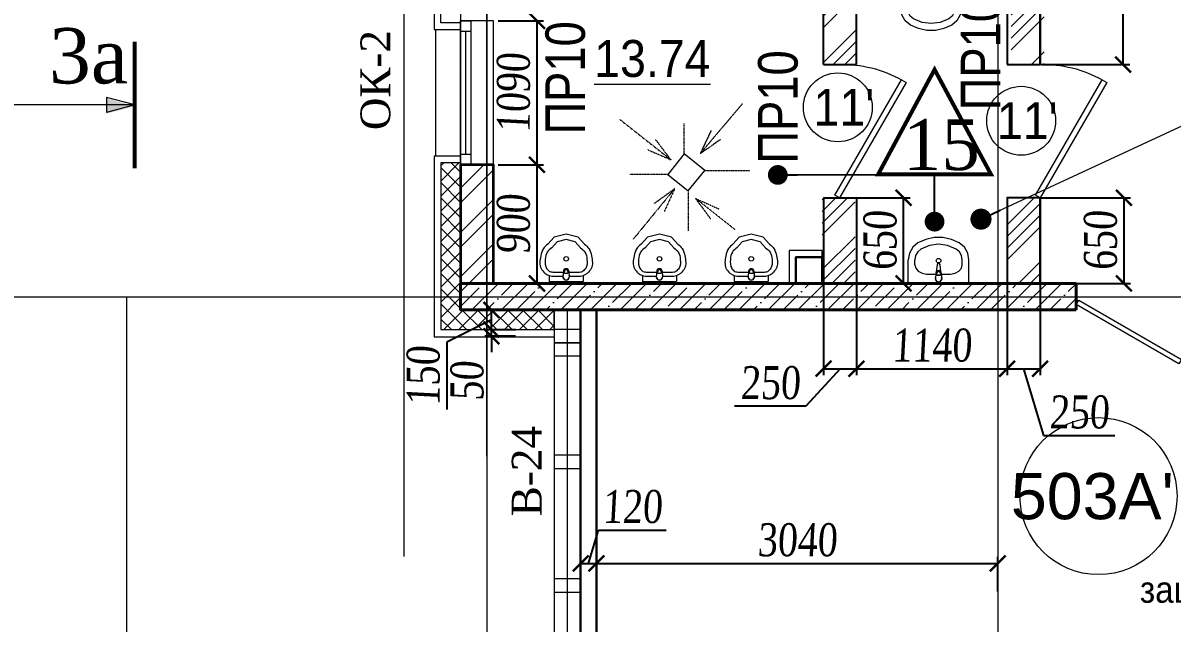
# Model space of a CAD drawing. Header units: inches. Extents: x -407541 to 6688123, y -998590 to 1205599.
# Drawn here: x 88018 to 96723, y 249963 to 254512 of the extents above; entities that cross this region are included whole.
import ezdxf

# ---------------------------------------------------------------- set-up
doc = ezdxf.new("R2010")
doc.units = ezdxf.units.IN
doc.header["$MEASUREMENT"] = 0
for name, pattern in [('ACAD_ISO04W100', [30, 24, -3, 0, -3]), ('DASHED', [19.05, 12.7, -6.35]), ('HIDDENX2', [0.75, 0.5, -0.25])]:
    doc.linetypes.add(name, pattern=pattern)
for name, color, linetype, lineweight in [('ведомость витражей', 224, 'Continuous', 13), ('ведомость окон', 10, 'Continuous', 5), ('ведомость проемов', 3, 'Continuous', 9), ('ВЕНТ фасад', 230, 'Continuous', 9), ('ВИТРАЖ', 145, 'Continuous', 9), ('гипрок', 35, 'Continuous', 15), ('двери', 123, 'Continuous', 13), ('Деф_шов', 90, 'DASHED', 9), ('Дырки ВК', 26, 'Continuous', 30), ('Инженерные помещения', 120, 'HIDDENX2', 9), ('КИРПИЧ', 30, 'Continuous', 35), ('марки полов', 140, 'Continuous', 5), ('МОНОЛИТ', 5, 'Continuous', 40), ('Оси', 254, 'ACAD_ISO04W100', 5), ('ПЕРЕГОРОДКА', 7, 'Continuous', 25), ('Перемычки', 21, 'Continuous', 13), ('площади', 40, 'Continuous', 9), ('размер внутр', 142, 'Continuous', 5), ('санузлы', 7, 'Continuous', 15), ('СТЕКЛО', 121, 'Continuous', 5), ('Текст', 7, 'Continuous', 18), ('текст ЭО', 41, 'Continuous', 15), ('Трапы', 40, 'Continuous', 18), ('УТЕПЛИТЕЛЬ', 92, 'Continuous', 9), ('Цоколь', 21, 'Continuous', 30), ('Штриховка', 7, 'Continuous', 9), ('ШТРИХОВКА КИРПИЧ', 30, 'Continuous', 9), ('Экспликацийа', 7, 'Continuous', 18)]:
    doc.layers.add(name, color=color, linetype=linetype, lineweight=lineweight)
doc.layers.add('окно2', color=252, linetype='Continuous', lineweight=18, plot=False)
doc.styles.get("Standard").update_dxf_attribs({"font": 'arial.ttf'})
doc.styles.add('style1', font='arial.ttf', dxfattribs={"width": 0.9, "height": 500})
doc.styles.add('STYLE2', font='times.ttf', dxfattribs={"width": 0.8, "oblique": 3})
doc.styles.add('Times', font='times.ttf')
doc.styles.add('стиль1', font='times.ttf')
doc.dimstyles.new('M -100(m)', dxfattribs={"dimtxt": 320, "dimasz": 160, "dimexe": 0, "dimexo": 0, "dimgap": 80, "dimtad": 1, "dimdec": 0, "dimrnd": 5, "dimtxsty": 'STYLE2', "dimblk": 'ARCHTICK', "dimcen": 50, "dimdle": 100, "dimclrd": 256, "dimclre": 256, "dimclrt": 256, "dimadec": 0, "dimazin": 0, "dimtfac": 1, "dimtdec": 0, "dimtmove": 1, "dimatfit": 3, "dimldrblk": 'DOT', "dimfxl": 1, "dimlwd": -1, "dimlwe": 5, "dimarcsym": 0})
doc.dimstyles.new('vnytren', dxfattribs={"dimtxt": 250, "dimasz": 120, "dimexe": 50, "dimexo": 0, "dimgap": 50, "dimtad": 1, "dimdec": 0, "dimzin": 0, "dimdsep": 46, "dimtxsty": 'STYLE2', "dimblk": 'ARCHTICK', "dimcen": 0, "dimadec": 0, "dimazin": 0, "dimtfac": 1, "dimtdec": 0, "dimtmove": 1, "dimatfit": 2, "dimldrblk": 'DOT', "dimfxl": 1, "dimtolj": 1, "dimtzin": 0, "dimarcsym": 0})
doc.dimstyles.new('для 100 масштаба', dxfattribs={"dimtxt": 200, "dimasz": 150, "dimexe": 70, "dimexo": 0, "dimgap": 50, "dimtad": 1, "dimdec": 0, "dimrnd": 5, "dimzin": 0, "dimdsep": 46, "dimtxsty": 'Standard', "dimblk": 'ARCHTICK', "dimcen": 0, "dimadec": 0, "dimazin": 0, "dimtfac": 1, "dimtdec": 0, "dimtmove": 1, "dimatfit": 2, "dimldrblk": 'DOT', "dimfxl": 1, "dimtolj": 1, "dimtzin": 0, "dimarcsym": 0})

# ---------------------------------------------------------------- blocks, each defined once
blk = doc.blocks.new('DVER 3(!)')
at = {"layer": 'двери'}
for points in [[(6389251.3, 630252.9), (6389147.3, 630312.9)], [(6389211.3, 630252.9), (6389211.3, 629352.9), (6389251.3, 629352.9), (6389251.3, 630252.9), (6389211.3, 630252.9)]]:
    blk.add_lwpolyline(points, dxfattribs=at)
blk.add_arc((6389287.3, 630412.1), 1061.9, 234.2253, 265.89381, dxfattribs=at)
blk = doc.blocks.new('STEKLO1090')
at = {"layer": 'СТЕКЛО'}
blk.add_line((6356456.6, 619038.9), (6356456.6, 618108.9), dxfattribs=at)
blk.add_lwpolyline([(6356495.1, 619118.9), (6356495.1, 618028.9), (6356418, 618028.9), (6356418, 619118.9)], close=True, dxfattribs=at)
for points in [[(6356418, 619118.9), (6356495.1, 619118.9), (6356495.1, 619038.9), (6356418, 619038.9), (6356418, 619118.9)], [(6356418, 618108.9), (6356495.1, 618108.9), (6356495.1, 618028.9), (6356418, 618028.9), (6356418, 618108.9)]]:
    blk.add_lwpolyline(points, dxfattribs=at)
blk = doc.blocks.new('_ARCHTICK')
at = {"color": 0, "linetype": 'ByBlock', "const_width": 0.15}
blk.add_lwpolyline([(-0.5, -0.5), (0.5, 0.5)], dxfattribs=at)
blk = doc.blocks.new('_Dot')
at = {"color": 0, "linetype": 'ByBlock', "lineweight": -2}
blk.add_line((-0.5, 0), (-1, 0), dxfattribs=at)
at = {"color": 0, "linetype": 'ByBlock', "const_width": 0.5}
blk.add_lwpolyline([(-0.25, 0, 1), (0.25, 0, 1)], format="xyb", close=True, dxfattribs=at)
blk = doc.blocks.new('YNITAZ')
at = {"layer": 'санузлы'}
for p, q in [((6360702.6, 621833.8), (6360702.6, 621903.4)), ((6360702.7, 621903.4), (6360702.6, 621903.4)), ((6360728.7, 621940.3), (6360774.4, 621940.3)), ((6360733.7, 621833.8), (6360733.7, 621903.4)), ((6360774.4, 621684.3), (6360774.4, 621940.3)), ((6360695.7, 621833.3), (6360736, 621836.2)), ((6360697.9, 621825.9), (6360712.7, 621825.9)), ((6360712.7, 621798.7), (6360697.9, 621798.7)), ((6360712, 621825.9), (6360712, 621798.7)), ((6360712.7, 621825.9), (6360712.7, 621798.7)), ((6360736, 621836.2), (6360741, 621836.1)), ((6360695.7, 621791.3), (6360736, 621788.4)), ((6360702.6, 621721.2), (6360702.6, 621790.8)), ((6360733.7, 621721.2), (6360733.7, 621790.8)), ((6360736, 621788.4), (6360741, 621788.5)), ((6360728.7, 621684.3), (6360774.4, 621684.3))]:
    blk.add_line(p, q, dxfattribs=at)
for points in [[(6360490.6, 621951), (6360436.8, 621902.8), (6360414, 621812.1), (6360437.5, 621721.8), (6360490.4, 621673.7)], [(6360517.3, 621921.2), (6360472.6, 621881.2), (6360455.3, 621812.3), (6360473.2, 621743.4), (6360517.3, 621703.4)]]:
    blk.add_lwpolyline(points, dxfattribs=at)
blk.add_circle((6360601.6, 621812.3), 17.5, dxfattribs=at)
for centre, radius, start, end in [((6360629.1, 621907.9), 104.8, 357.32984, 38.68287), ((6360597.7, 621904.3), 104.9, 359.50615, 18.40342), ((6360697.6, 621812.3), 21.1, 95.16961, 264.83039), ((6360698.3, 621812.3), 21.1, 95.16961, 264.83039), ((6360697.9, 621812.3), 13.6, 90, 270), ((6360737.6, 621812.3), 25, 249.28556, 110.71444), ((6360737.6, 621812.3), 24, 277.83741, 81.8967), ((6360608.1, 621718.6), 94.5, 340.54845, 1.54199), ((6360629.1, 621716.7), 104.8, 321.31713, 2.67016)]:
    blk.add_arc(centre, radius, start, end, dxfattribs=at)
for points in [[(6360490.6, 621951), (6360523.9, 621984.7), (6360580.1, 622005), (6360675.2, 622001.9), (6360710.9, 621973.4)], [(6360517.3, 621921.2), (6360550.6, 621955), (6360606.9, 621970), (6360673.8, 621960.4), (6360697.3, 621937.4)], [(6360490.6, 621673.6), (6360523.9, 621639.8), (6360580.1, 621619.5), (6360675.2, 621622.7), (6360710.9, 621651.2)], [(6360517.3, 621703.4), (6360550.6, 621669.6), (6360606.9, 621654.6), (6360673.8, 621664.2), (6360697.3, 621687.2)]]:
    blk.add_spline(points, degree=3, dxfattribs=at)
blk = doc.blocks.new('MOIKA2')
at = {"layer": 'санузлы'}
for p, q in [((0, 230), (178.2, 230)), ((0, 230), (0, -230)), ((142.5, 180), (178.2, 180)), ((71.8, 91.1), (71.8, 21.5)), ((38.5, 23.9), (33.5, 23.8)), ((78.8, 21), (38.5, 23.9)), ((61.7, -13.6), (61.7, 13.6)), ((61.7, 13.6), (76.6, 13.6)), ((62.4, -13.6), (62.4, 13.6)), ((141.2, 11.1), (88.3, 17.7)), ((38.5, -23.9), (33.4, -23.8)), ((78.8, -21), (38.5, -23.9)), ((76.6, -13.6), (61.7, -13.6)), ((71.8, -21.5), (71.8, -91.1)), ((88.3, -17.7), (141.2, -11.1)), ((71.8, -91.1), (71.8, -91.1)), ((0, -230), (178.2, -230)), ((142.5, -180), (178.2, -180))]:
    blk.add_line(p, q, dxfattribs=at)
for points in [[(142.5, 180), (115.5, 173.2), (92.5, 154), (77.2, 125.1), (71.8, 91.1)], [(307.7, 157.3), (274.9, 195.9), (229.8, 221.2), (178.2, 230)], [(261, 133.5), (240, 158.2), (211.2, 174.4), (178.2, 180)], [(261, -133.5), (287.8, -68.9), (297, 0), (287.8, 68.9), (261, 133.5)], [(307.7, -157.3), (334.6, -96.9), (348.3, -32.7), (348.3, 32.7), (334.6, 96.9), (307.7, 157.3)], [(71.8, -91.1), (77.2, -125.1), (92.5, -154), (115.5, -173.2), (142.5, -180)], [(178.2, -180), (211.2, -174.4), (240, -158.2), (261, -133.5)], [(178.2, -230), (229.8, -221.2), (274.9, -195.9), (307.7, -157.3)]]:
    blk.add_lwpolyline(points, dxfattribs=at)
blk.add_circle((172.9, 0), 17.5, dxfattribs=at)
for centre, radius, start, end in [((36.8, 0), 25, 69.28556, 290.71444), ((36.8, 0), 24, 97.83741, 261.8967), ((76.6, 0), 13.6, 270, 90), ((76.2, 0), 21.1, 275.16961, 84.83039), ((76.9, 0), 21.1, 275.16961, 84.83039), ((139.8, 0), 11.2, 277.13892, 82.86108)]:
    blk.add_arc(centre, radius, start, end, dxfattribs=at)
blk = doc.blocks.new('DVER 4(!)')
at = {"layer": 'двери'}
for points in [[(6388679.9, 630569.8), (6388559.9, 630569.8)], [(6388645.3, 630549.8), (6389150.3, 629675.1), (6389184.9, 629695.1), (6388679.9, 630569.8), (6388645.3, 630549.8)], [(6388679.9, 629559.8), (6388559.9, 629559.8)]]:
    blk.add_lwpolyline(points, dxfattribs=at)
blk.add_arc((6388706.2, 630469.7), 910.3, 268.34833, 299.20183, dxfattribs=at)
blk = doc.blocks.new('*D1472')
at = {"layer": 'размер внутр', "color": 0, "lineweight": -2, "transparency": 16777216}
for p, q in [((94193.2, 253187), (94739.9, 253187)), ((94689.9, 252537.2), (94689.9, 253187)), ((94193.2, 252537.2), (94739.9, 252537.2))]:
    blk.add_line(p, q, dxfattribs=at)
at = {"layer": 'размер внутр', "color": 0, "lineweight": -2, "transparency": 16777216, "xscale": 120, "yscale": 120, "zscale": 120}
for p, rotation in [((94689.9, 253187), 90), ((94689.9, 252537.2), 270)]:
    blk.add_blockref('_ARCHTICK', p, dxfattribs=dict(at, rotation=rotation))
at = {"layer": 'размер внутр', "color": 0, "transparency": 16777216, "insert": (94512.7, 252862.1), "char_height": 250, "attachment_point": 5, "rotation": 90, "style": 'STYLE2'}
blk.add_mtext('\\A1;650', dxfattribs=at)
blk = doc.blocks.new('*D3636')
at = {"layer": 'размер внутр', "color": 0, "lineweight": -2, "transparency": 16777216}
for p, q in [((91617.2, 253437.2), (91962.5, 253437.2)), ((91912.5, 252537.2), (91912.5, 253437.2)), ((91617.2, 252537.2), (91962.5, 252537.2))]:
    blk.add_line(p, q, dxfattribs=at)
at = {"layer": 'размер внутр', "color": 0, "lineweight": -2, "transparency": 16777216, "xscale": 120, "yscale": 120, "zscale": 120}
for p, rotation in [((91912.5, 253437.2), 90), ((91912.5, 252537.2), 270)]:
    blk.add_blockref('_ARCHTICK', p, dxfattribs=dict(at, rotation=rotation))
at = {"layer": 'размер внутр', "color": 0, "transparency": 16777216, "insert": (91734.9, 252987.2), "char_height": 250, "attachment_point": 5, "rotation": 90, "style": 'STYLE2'}
blk.add_mtext('\\A1;900', dxfattribs=at)
blk = doc.blocks.new('*D3637')
at = {"layer": 'размер внутр', "color": 0, "lineweight": -2, "transparency": 16777216}
for p, q in [((91617.2, 254527.2), (91962.5, 254527.2)), ((91912.5, 253437.2), (91912.5, 254527.2)), ((91617.2, 253437.2), (91962.5, 253437.2))]:
    blk.add_line(p, q, dxfattribs=at)
at = {"layer": 'размер внутр', "color": 0, "lineweight": -2, "transparency": 16777216, "xscale": 120, "yscale": 120, "zscale": 120}
for p, rotation in [((91912.5, 254527.2), 90), ((91912.5, 253437.2), 270)]:
    blk.add_blockref('_ARCHTICK', p, dxfattribs=dict(at, rotation=rotation))
at = {"layer": 'размер внутр', "color": 0, "transparency": 16777216, "insert": (91734.9, 253982.2), "char_height": 250, "attachment_point": 5, "rotation": 90, "style": 'STYLE2'}
blk.add_mtext('\\A1;1090', dxfattribs=at)
blk = doc.blocks.new('*D3218')
at = {"layer": 'размер внутр', "color": 0, "lineweight": -2, "ltscale": 0.1, "transparency": 16777216}
for p, q in [((95723.4, 253187.3), (96409.5, 253187.3)), ((96359.5, 252537.3), (96359.5, 253187.3)), ((95723.4, 252537.3), (96409.5, 252537.3))]:
    blk.add_line(p, q, dxfattribs=at)
at = {"layer": 'размер внутр', "color": 0, "lineweight": -2, "ltscale": 0.1, "transparency": 16777216, "xscale": 120, "yscale": 120, "zscale": 120}
for p, rotation in [((96359.5, 253187.3), 90), ((96359.5, 252537.3), 270)]:
    blk.add_blockref('_ARCHTICK', p, dxfattribs=dict(at, rotation=rotation))
at = {"layer": 'размер внутр', "color": 0, "ltscale": 0.1, "transparency": 16777216, "insert": (96182.3, 252862.3), "char_height": 250, "attachment_point": 5, "rotation": 90, "style": 'STYLE2'}
blk.add_mtext('\\A1;650', dxfattribs=at)
blk = doc.blocks.new('*D3219')
at = {"layer": 'размер внутр', "color": 0, "lineweight": -2, "ltscale": 0.1, "transparency": 16777216}
for p, q in [((95767, 256742.3), (96402.8, 256742.3)), ((96352.8, 254197.3), (96352.8, 256742.3)), ((95737.4, 254197.3), (96402.8, 254197.3))]:
    blk.add_line(p, q, dxfattribs=at)
at = {"layer": 'размер внутр', "color": 0, "lineweight": -2, "ltscale": 0.1, "transparency": 16777216, "xscale": 120, "yscale": 120, "zscale": 120}
for p, rotation in [((96352.8, 256742.3), 90), ((96352.8, 254197.3), 270)]:
    blk.add_blockref('_ARCHTICK', p, dxfattribs=dict(at, rotation=rotation))
at = {"layer": 'размер внутр', "color": 0, "ltscale": 0.1, "transparency": 16777216, "insert": (96175.7, 255469.8), "char_height": 250, "attachment_point": 5, "rotation": 90, "style": 'STYLE2'}
blk.add_mtext('\\A1;2545', dxfattribs=at)
blk = doc.blocks.new('*D3236')
at = {"layer": 'размер внутр', "color": 0, "lineweight": -2, "transparency": 16777216}
for p, q in [((92303.2, 250415.7), (92378.9, 250667.9)), ((92378.9, 250667.9), (92889.8, 250667.9)), ((92243.2, 250134.7), (92243.2, 250465.7)), ((92363.2, 250134.7), (92363.2, 250465.7)), ((92243.2, 250415.7), (92363.2, 250415.7))]:
    blk.add_line(p, q, dxfattribs=at)
at = {"layer": 'размер внутр', "color": 0, "lineweight": -2, "transparency": 16777216, "xscale": 120, "yscale": 120, "zscale": 120, "rotation": 180}
blk.add_blockref('_ARCHTICK', (92243.2, 250415.7), dxfattribs=at)
at = {"layer": 'размер внутр', "color": 0, "lineweight": -2, "transparency": 16777216, "xscale": 120, "yscale": 120, "zscale": 120}
blk.add_blockref('_ARCHTICK', (92363.2, 250415.7), dxfattribs=at)
at = {"layer": 'размер внутр', "color": 0, "transparency": 16777216, "insert": (92634.3, 250845), "char_height": 250, "attachment_point": 5, "style": 'STYLE2'}
blk.add_mtext('\\A1;120', dxfattribs=at)
blk = doc.blocks.new('*D3237')
at = {"layer": 'размер внутр', "color": 0, "lineweight": -2, "transparency": 16777216}
for p, q in [((92363.2, 250134.7), (92363.2, 250465.7)), ((95403.4, 250202.1), (95403.4, 250465.7)), ((92363.2, 250415.7), (95403.4, 250415.7))]:
    blk.add_line(p, q, dxfattribs=at)
at = {"layer": 'размер внутр', "color": 0, "lineweight": -2, "transparency": 16777216, "xscale": 120, "yscale": 120, "zscale": 120, "rotation": 180}
blk.add_blockref('_ARCHTICK', (92363.2, 250415.7), dxfattribs=at)
at = {"layer": 'размер внутр', "color": 0, "lineweight": -2, "transparency": 16777216, "xscale": 120, "yscale": 120, "zscale": 120}
blk.add_blockref('_ARCHTICK', (95403.4, 250415.7), dxfattribs=at)
at = {"layer": 'размер внутр', "color": 0, "transparency": 16777216, "insert": (93883.3, 250592.9), "char_height": 250, "attachment_point": 5, "style": 'STYLE2'}
blk.add_mtext('\\A1;3040', dxfattribs=at)
blk = doc.blocks.new('*D3567')
at = {"layer": 'размер внутр', "color": 0, "lineweight": -2, "transparency": 16777216}
for p, q in [((94083.4, 252537.2), (94083.4, 251841.2)), ((94333.2, 252537.2), (94333.2, 251841.2)), ((94208.3, 251891.2), (93949, 251606.7)), ((94083.4, 251891.2), (94333.2, 251891.2)), ((93949, 251606.7), (93409.9, 251606.7))]:
    blk.add_line(p, q, dxfattribs=at)
at = {"layer": 'размер внутр', "color": 0, "lineweight": -2, "transparency": 16777216, "xscale": 120, "yscale": 120, "zscale": 120, "rotation": 180}
blk.add_blockref('_ARCHTICK', (94083.4, 251891.2), dxfattribs=at)
at = {"layer": 'размер внутр', "color": 0, "lineweight": -2, "transparency": 16777216, "xscale": 120, "yscale": 120, "zscale": 120}
blk.add_blockref('_ARCHTICK', (94333.2, 251891.2), dxfattribs=at)
at = {"layer": 'размер внутр', "color": 0, "transparency": 16777216, "insert": (93679.5, 251783.8), "char_height": 250, "attachment_point": 5, "style": 'STYLE2'}
blk.add_mtext('\\A1;250', dxfattribs=at)
blk = doc.blocks.new('*D3565')
at = {"layer": 'размер внутр', "color": 0, "lineweight": -2, "transparency": 16777216}
for p, q in [((94333.2, 252537.2), (94333.2, 251841.2)), ((95473.4, 252537.2), (95473.4, 251841.2)), ((94333.2, 251891.2), (95473.4, 251891.2))]:
    blk.add_line(p, q, dxfattribs=at)
at = {"layer": 'размер внутр', "color": 0, "lineweight": -2, "transparency": 16777216, "xscale": 120, "yscale": 120, "zscale": 120, "rotation": 180}
blk.add_blockref('_ARCHTICK', (94333.2, 251891.2), dxfattribs=at)
at = {"layer": 'размер внутр', "color": 0, "lineweight": -2, "transparency": 16777216, "xscale": 120, "yscale": 120, "zscale": 120}
blk.add_blockref('_ARCHTICK', (95473.4, 251891.2), dxfattribs=at)
at = {"layer": 'размер внутр', "color": 0, "transparency": 16777216, "insert": (94903.3, 252068.3), "char_height": 250, "attachment_point": 5, "style": 'STYLE2'}
blk.add_mtext('\\A1;1140', dxfattribs=at)
blk = doc.blocks.new('*D3566')
at = {"layer": 'размер внутр', "color": 0, "lineweight": -2, "transparency": 16777216}
for p, q in [((95473.4, 252537.2), (95473.4, 251841.2)), ((95723.5, 252537.3), (95723.5, 251841.2)), ((95473.4, 251891.2), (95723.5, 251891.2)), ((95598.4, 251891.2), (95750.4, 251384.7)), ((95750.4, 251384.7), (96289.5, 251384.7))]:
    blk.add_line(p, q, dxfattribs=at)
at = {"layer": 'размер внутр', "color": 0, "lineweight": -2, "transparency": 16777216, "xscale": 120, "yscale": 120, "zscale": 120, "rotation": 180}
blk.add_blockref('_ARCHTICK', (95473.4, 251891.2), dxfattribs=at)
at = {"layer": 'размер внутр', "color": 0, "lineweight": -2, "transparency": 16777216, "xscale": 120, "yscale": 120, "zscale": 120}
blk.add_blockref('_ARCHTICK', (95723.5, 251891.2), dxfattribs=at)
at = {"layer": 'размер внутр', "color": 0, "transparency": 16777216, "insert": (96020, 251561.8), "char_height": 250, "attachment_point": 5, "style": 'STYLE2'}
blk.add_mtext('\\A1;250', dxfattribs=at)
blk = doc.blocks.new('*D3370')
at = {"layer": 'размер внутр', "color": 0, "lineweight": -2, "transparency": 16777216}
for p, q in [((91567, 252187), (91567, 252307)), ((91749.4, 252187), (91517, 252187)), ((91567, 252137.1), (91567, 252187)), ((91749.4, 252137.1), (91517, 252137.1)), ((91567, 252137.1), (91567, 252017.1))]:
    blk.add_line(p, q, dxfattribs=at)
at = {"layer": 'размер внутр', "color": 0, "lineweight": -2, "transparency": 16777216, "xscale": 120, "yscale": 120, "zscale": 120}
for p, rotation in [((91567, 252187), 270), ((91567, 252137.1), 90)]:
    blk.add_blockref('_ARCHTICK', p, dxfattribs=dict(at, rotation=rotation))
at = {"layer": 'размер внутр', "color": 0, "transparency": 16777216, "insert": (91383.4, 251797.2), "char_height": 250, "attachment_point": 5, "rotation": 90, "style": 'STYLE2'}
blk.add_mtext('\\A1;50', dxfattribs=at)
blk = doc.blocks.new('*D3371')
at = {"layer": 'размер внутр', "color": 0, "lineweight": -2, "transparency": 16777216}
for p, q in [((92004.9, 252337.2), (91517, 252337.2)), ((91567, 252187), (91567, 252337.2)), ((91567, 252262.1), (91228.7, 252091.8)), ((91749.4, 252187), (91517, 252187)), ((91228.7, 252091.8), (91228.7, 251580.9))]:
    blk.add_line(p, q, dxfattribs=at)
at = {"layer": 'размер внутр', "color": 0, "lineweight": -2, "transparency": 16777216, "xscale": 120, "yscale": 120, "zscale": 120}
for p, rotation in [((91567, 252337.2), 90), ((91567, 252187), 270)]:
    blk.add_blockref('_ARCHTICK', p, dxfattribs=dict(at, rotation=rotation))
at = {"layer": 'размер внутр', "color": 0, "transparency": 16777216, "insert": (91051.6, 251836.4), "char_height": 250, "attachment_point": 5, "rotation": 90, "style": 'STYLE2'}
blk.add_mtext('\\A1;150', dxfattribs=at)

msp = doc.modelspace()

# ---------------------------------------------------------------- hatches: boundary and pattern name
at = {"layer": 'Текст'}
h = msp.add_hatch(color=256, dxfattribs=at)
h.set_gradient(color2=(0, 0, 0), one_color=1)
h.paths.add_polyline_path([(88651.6, 253938.4), (88651.6, 253881.6), (88865.5, 253881.6)])
h.paths.add_polyline_path([(88865.5, 253881.6), (88651.6, 253881.6), (88651.6, 253824.8)])
at = {"layer": 'Штриховка'}
h = msp.add_hatch(dxfattribs=at)
h.set_pattern_fill('ANSI37', color=256, scale=650, style=0)
h.paths.add_polyline_path([(91333.3, 253452.2), (91183.3, 253452.2), (91183.3, 252187.2), (92043.2, 252187.2), (92043.2, 252337.2), (91333.2, 252337.2)])
h = msp.add_hatch(dxfattribs=at)
h.set_pattern_fill('ANSI32', color=256, scale=25, style=0)
h.set_pattern_definition([(45, (-6764080.43, -624333.1), (-168.379802, 168.379802), []), (45, (-6763968.18, -624333.1), (-168.379802, 168.379802), [])])
h.paths.add_polyline_path([(91333.2, 252537.2), (91583.3, 252537.2), (91583.3, 253437.2), (91333.2, 253437.2)])
h = msp.add_hatch(dxfattribs=at)
h.set_pattern_fill('ANSI35', color=256, scale=25, style=0)
h.set_pattern_definition([(45, (-6764080.43, -624333.1), (-112.2532015, 112.2532015), []), (45, (-6763968.18, -624333.1), (-112.2532015, 112.2532015), [198.4375, -39.6875, 0, -39.6875])])
edge = h.paths.add_edge_path()
edge.add_line((95996.4, 252337.2), (91333.2, 252337.2))
edge.add_line((91333.2, 252337.2), (91333.2, 252537.2))
edge.add_line((91333.2, 252537.2), (95996.4, 252537.2))
at = {"layer": 'ШТРИХОВКА КИРПИЧ', "ltscale": 0.1}
h = msp.add_hatch(dxfattribs=at)
h.set_pattern_fill('ANSI34', color=256, scale=500, style=0)
h.set_pattern_definition([(45, (30, 0), (-265.16504, 265.16504), []), (45, (118.4, 0), (-265.16504, 265.16504), []), (45, (206.78, 0), (-265.16504, 265.16504), []), (45, (295.17, 0), (-265.16504, 265.16504), [])])
h.paths.add_polyline_path([(95503.4, 254196.9), (95753.4, 254196.9), (95753.4, 254804), (95503.4, 254804)])
h.paths.add_polyline_path([(94333.2, 254803.9), (94303.2, 254803.9), (94303.2, 254934), (94083.2, 254934), (94083.2, 254197), (94333.2, 254197)])
h = msp.add_hatch(dxfattribs=at)
h.set_pattern_fill('ANSI34', color=256, scale=500, style=0)
h.paths.add_polyline_path([(94073.2, 252737.2), (94073.4, 252737.2), (94073.4, 252537.2), (94323.2, 252537.2), (94323.2, 253187), (94073.2, 253187)])
h.paths.add_polyline_path([(95473.4, 252537.2), (95603.3, 252537.2), (95603.3, 253187), (95473.4, 253187)])
h.paths.add_polyline_path([(95723.3, 253187), (95603.3, 253187), (95603.3, 252537.2), (95723.3, 252537.2)])
h.paths.add_polyline_path([(94386.4, 252638.9), (94386.4, 253085.3), (94689.9, 253085.3), (94689.9, 252638.9)], flags=9)

# ---------------------------------------------------------------- linework, layer by layer
at = {"lineweight": 53}
msp.add_line((88865.5, 253411.2), (88865.5, 254369.6), dxfattribs=at)
at = {"layer": 'ведомость проемов'}
for centre in [(94191.4, 253872), (95580.6, 253770.7)]:
    msp.add_circle(centre, 261.1, dxfattribs=at)
at = {"layer": 'ВЕНТ фасад'}
msp.add_lwpolyline([(89028.2, 257837.2), (88978.2, 257837.2), (88978.2, 257637.2), (88978.2, 257637.2), (91133.3, 257637.2), (91133.3, 254462.2), (91333.2, 254462.2), (91333.4, 254512.2), (91183.3, 254512.2), (91183.3, 257687.4), (89028.2, 257687.4)], close=True, dxfattribs=at)
msp.add_lwpolyline([(91333.2, 253502.2), (91133.2, 253502.2), (91133.2, 252133.6), (92043.2, 252133.6)], dxfattribs=at)
at = {"layer": 'ВИТРАЖ'}
msp.add_line((92143.2, 249037.2), (92143.2, 252336.8), dxfattribs=at)
msp.add_lwpolyline([(91950.9, 249037.2), (92243.2, 249037.2), (92243.2, 252337.2), (92043.2, 252336.8), (92043.2, 249037.2)], dxfattribs=at)
at = {"layer": 'ВИТРАЖ', "ltscale": 0.1}
for points in [[(92043.3, 252087.9), (92243.3, 252087.9), (92243.3, 252187.9), (92043.3, 252187.9)], [(92043.3, 251987.9), (92243.3, 251987.9), (92243.3, 252087.9), (92043.3, 252087.9)], [(92043.2, 251134.8), (92243.2, 251134.8), (92243.2, 251234.8), (92043.2, 251234.8)], [(92043.2, 250197.8), (92243.2, 250197.8), (92243.2, 250297.8), (92043.2, 250297.8)]]:
    msp.add_lwpolyline(points, close=True, dxfattribs=at)
at = {"layer": 'гипрок', "ltscale": 0.1}
msp.add_lwpolyline([(93873.2, 252537.2), (93873.2, 252737.2), (94073.2, 252737.2), (94073.2, 252787.2), (93823.2, 252787.2), (93823.2, 252532.2), (93873.2, 252532.2)], dxfattribs=at)
at = {"layer": 'Деф_шов', "ltscale": 0.1}
msp.add_lwpolyline([(91033.4, 272724.2), (91033.4, 272724.2), (91033.4, 266437.3), (91033.4, 266267.3), (91333.4, 266267.3), (91333.4, 252337.2), (91533.4, 252337.2)], dxfattribs=at)
at = {"layer": 'Дырки ВК'}
msp.add_lwpolyline([(93873.4, 252537.2), (94073.4, 252537.2), (94073.4, 252737.2), (93873.4, 252737.2)], close=True, dxfattribs=at)
at = {"layer": 'Инженерные помещения', "ltscale": 0.1}
for p, q in [((93027.6, 253520), (93027.6, 253750.2)), ((92902.4, 253364), (92615.2, 253364)), ((93183.6, 253394.8), (93525.2, 253394.8)), ((93058.5, 253239), (93058.5, 252935))]:
    msp.add_line(p, q, dxfattribs=at)
for points in [[(93467.2, 253898.4), (93148, 253521.4), (93305.4, 253632.1)], [(92538.8, 253781.3), (92926.6, 253475.2), (92810.5, 253628.7)], [(93230.8, 253695.3), (93148, 253521.4)], [(92749.9, 253552), (92926.6, 253475.2)], [(92643.6, 252874.4), (92956.5, 253256.8), (92876.1, 253081.9)], [(92800.5, 253143.8), (92956.5, 253256.8)], [(93414.6, 252943.4), (93114.7, 253181.2), (93290.4, 253102.6)], [(93229.2, 253026.4), (93114.7, 253181.2)]]:
    msp.add_lwpolyline(points, dxfattribs=at)
at = {"layer": 'КИРПИЧ'}
msp.add_lwpolyline([(91333.2, 252537.2), (91583.3, 252537.2), (91583.3, 253437.2), (91333.2, 253437.2)], close=True, dxfattribs=at)
at = {"layer": 'марки полов', "const_width": 30}
msp.add_lwpolyline([(94496.8, 253364.4), (94924.3, 254158.9), (95351.8, 253364.4)], close=True, dxfattribs=at)
at = {"layer": 'МОНОЛИТ'}
msp.add_line((95996.4, 252537.2), (95996.4, 252337.2), dxfattribs=at)
msp.add_lwpolyline([(95996.4, 252337.2), (91333.2, 252337.2), (91333.2, 252537.2), (95996.4, 252537.2)], dxfattribs=at)
at = {"layer": 'окно2'}
for points in [[(91143.3, 254462.2), (91143.3, 253502.2)], [(91333.2, 253437.2), (91583.3, 253437.2), (91583.3, 254527.2), (91333.4, 254527.2)]]:
    msp.add_lwpolyline(points, dxfattribs=at)
at = {"layer": 'Оси', "ltscale": 0.3}
for p, q in [((91533.2, 278737.2), (91533.2, 246967.2)), ((95403.4, 278737.2), (95403.4, 186893.5)), ((90903.2, 277590.9), (90903.2, 250467.2)), ((91533.3, 251229.4), (91533.3, 276861.6)), ((79503.2, 252437.2), (108903.2, 252437.2)), ((88803.2, 252437.2), (88803.2, 211937.2))]:
    msp.add_line(p, q, dxfattribs=at)
at = {"layer": 'ПЕРЕГОРОДКА'}
for p, q in [((95723.4, 256742.3), (95723.3, 254197)), ((95723.4, 254197), (95723.4, 256742.3)), ((94083.2, 254197), (94083.4, 254933.8)), ((94333.2, 254197), (94333.2, 254804)), ((95473.4, 254804), (95473.4, 254196.9)), ((94083.2, 254197), (94333.2, 254197)), ((95473.4, 254196.9), (95723.3, 254197)), ((94083.2, 253187), (94083.2, 252537.2)), ((94083.2, 253187), (94333.2, 253187)), ((94083.2, 253187), (94083.2, 252537.2)), ((94333.2, 253187), (94333.2, 252537.2)), ((95723.3, 253187), (95723.3, 252537.2)), ((95723.4, 252537.2), (95723.4, 253187)), ((95723.5, 253187.3), (95723.5, 252537.3))]:
    msp.add_line(p, q, dxfattribs=at)
msp.add_lwpolyline([(95723.4, 253187), (95473.4, 253187), (95473.4, 252537.2)], dxfattribs=at)
at = {"layer": 'Текст'}
for p, q in [((88865.5, 253890.4), (88651.6, 253947.2)), ((88651.6, 253947.2), (88651.6, 253833.6)), ((88865.5, 253890.4), (87787.5, 253890.4)), ((88865.5, 253890.4), (88651.6, 253833.6))]:
    msp.add_line(p, q, dxfattribs=at)
at = {"layer": 'Трапы', "ltscale": 0.1}
msp.add_lwpolyline([(93027.6, 253520), (92902.4, 253364), (93058.4, 253238.8), (93183.6, 253394.8), (93027.6, 253520)], dxfattribs=at)
at = {"layer": 'УТЕПЛИТЕЛЬ'}
msp.add_lwpolyline([(91333.3, 253452.2), (91183.3, 253452.2), (91183.3, 252187.2), (92043.2, 252187.2), (92043.2, 252337.2), (91333.2, 252337.2)], close=True, dxfattribs=at)
at = {"layer": 'Цоколь', "ltscale": 0.1}
msp.add_lwpolyline([(92363.2, 252337.2), (92243.2, 252337.2), (92243.2, 249037.2), (92363.2, 249037.2)], close=True, dxfattribs=at)
at = {"layer": 'Экспликацийа'}
msp.add_circle((96166.1, 250925.5), 595, dxfattribs=at)

# ---------------------------------------------------------------- block references
at = {"layer": 'двери', "xscale": -1}
for name, p, rotation in [('DVER 4(!)', (-6294476.7, 883756.8), 180), ('DVER 4(!)', (-6292956.6, 883756.8), 180), ('DVER 3(!)', (3836437.1, 5470504.6), 60.00000000197517)]:
    msp.add_blockref(name, p, dxfattribs=dict(at, rotation=rotation))
at = {"layer": 'санузлы', "xscale": -1, "rotation": 90}
msp.add_blockref('MOIKA2', (94898.3, 254803.9), dxfattribs=at)
at = {"layer": 'санузлы', "extrusion": (0, 0, -1), "xscale": -1, "zscale": -1, "rotation": 90}
for p in [(529679.1, 6613325.8), (528972, 6613325.9), (528277, 6613325.9)]:
    msp.add_blockref('YNITAZ', p, dxfattribs=at)
at = {"layer": 'санузлы', "rotation": 90}
msp.add_blockref('MOIKA2', (94954.5, 252537.2), dxfattribs=at)
at = {"layer": 'СТЕКЛО'}
msp.add_blockref('STEKLO1090', (-6265084.7, -364591.7), dxfattribs=at)

# ---------------------------------------------------------------- texts
at = {"layer": 'ведомость витражей', "style": 'Times'}
msp.add_text('В-24', height=226.8, rotation=90, dxfattribs=at).set_placement((91948, 250772.1))
at = {"layer": 'ведомость окон', "style": 'Times'}
msp.add_text('ОК-2', height=226, rotation=90, dxfattribs=at).set_placement((90800.6, 253699.7))
at = {"layer": 'ведомость проемов', "char_height": 280, "width": 4068.199, "attachment_point": 1, "style": 'style1'}
for insert in [(94007.8, 254012.5), (95397, 253911.3)]:
    msp.add_mtext("11'", dxfattribs=dict(at, insert=insert))
at = {"layer": 'марки полов', "insert": (94685.2, 253782.5), "char_height": 385, "width": 645.369, "attachment_point": 1, "style": 'стиль1'}
msp.add_mtext('15', dxfattribs=at)
at = {"layer": 'Перемычки', "width": 0.82}
for p in [(95422.9, 253850.6), (92275.8, 253666.7), (93887, 253446.5)]:
    msp.add_text('ПР10', height=300, rotation=89.99787, dxfattribs=at).set_placement(p)
at = {"layer": 'площади', "insert": (92346.1, 254382.8), "char_height": 280, "width": 1499.075, "attachment_point": 1, "style": 'style1'}
msp.add_mtext('{\\L13.74}', dxfattribs=at)
at = {"layer": 'Текст', "insert": (88215.4, 254047.5), "char_height": 420, "width": 31148.55, "attachment_point": 7}
msp.add_mtext('{\\fTimes New Roman|b0|i0|c204|p18;3a}', dxfattribs=at)
at = {"layer": 'текст ЭО', "ltscale": 0.1, "insert": (98626, 250317.1), "char_height": 200, "width": 4264.135, "attachment_point": 2, "style": 'style1'}
msp.add_mtext('{\\fArial|b0|i0|c204|p34;зашить гипроком по металлокаркасу}', dxfattribs=at)
at = {"layer": 'Экспликацийа', "insert": (96737.4, 250745.3), "char_height": 350, "width": 4589.447, "attachment_point": 9}
msp.add_mtext("{\\fArial|b0|i0|c204|p34;503A'}", dxfattribs=at)

# ---------------------------------------------------------------- dimensions: what is measured, and where the dimension line sits
at = {"layer": 'размер внутр', "ltscale": 0.1}
for base, p1, p2, picture, middle in [((96352.8, 256742.3), (95737.4, 254197.3), (95767, 256742.3), '*D3219', (96175.7, 255469.8)), ((96359.5, 253187.3), (95723.4, 252537.3), (95723.4, 253187.3), '*D3218', (96182.3, 252862.3))]:
    dim = msp.add_linear_dim(base=base, p1=p1, p2=p2, angle=90, dimstyle='vnytren', dxfattribs=at)
    dim.commit()
    dim.dimension.update_dxf_attribs({"geometry": picture, "text_midpoint": middle})
at = {"layer": 'размер внутр', "color": 4}
for base, p1, p2, picture, middle in [((91912.5, 254527.2), (91617.2, 253437.2), (91617.2, 254527.2), '*D3637', (91734.9, 253982.2)), ((91912.5, 253437.2), (91617.2, 252537.2), (91617.2, 253437.2), '*D3636', (91734.9, 252987.2))]:
    dim = msp.add_linear_dim(base=base, p1=p1, p2=p2, angle=90, dimstyle='vnytren', dxfattribs=at)
    dim.commit()
    dim.dimension.update_dxf_attribs({"geometry": picture, "text_midpoint": middle})
at = {"layer": 'размер внутр'}
dim = msp.add_linear_dim(base=(94689.9, 253187), p1=(94193.2, 252537.2), p2=(94193.2, 253187), angle=90, dimstyle='vnytren', dxfattribs=at)
dim.commit()
dim.dimension.update_dxf_attribs({"geometry": '*D1472', "text_midpoint": (94512.7, 252862.1)})
dim = msp.add_linear_dim(base=(94333.2, 251891.2), p1=(94083.4, 252537.2), p2=(94333.2, 252537.2), dimstyle='vnytren', dxfattribs=at)
dim.commit()
dim.dimension.update_dxf_attribs({"geometry": '*D3567', "text_midpoint": (93899, 251606.7), "dimtype": 160})
for base, p1, p2, picture, middle in [((95473.4, 251891.2), (94333.2, 252537.2), (95473.4, 252537.2), '*D3565', (94903.3, 252068.3)), ((95723.5, 251891.2), (95473.4, 252537.2), (95723.5, 252537.3), '*D3566', (95800.4, 251561.8)), ((92363.2, 250415.7), (92243.2, 250134.7), (92363.2, 250134.7), '*D3236', (92428.9, 250845)), ((95403.4, 250415.7), (92363.2, 250134.7), (95403.4, 250202.1), '*D3237', (93883.3, 250592.9))]:
    dim = msp.add_linear_dim(base=base, p1=p1, p2=p2, dimstyle='vnytren', dxfattribs=at)
    dim.commit()
    dim.dimension.update_dxf_attribs({"geometry": picture, "text_midpoint": middle})
for base, p1, p2, picture, middle in [((91567, 252337.2), (91749.4, 252187), (92004.9, 252337.2), '*D3371', (91228.7, 252041.8)), ((91567, 252187), (91749.4, 252137.1), (91749.4, 252187), '*D3370', (91560.5, 251797.2))]:
    dim = msp.add_linear_dim(base=base, p1=p1, p2=p2, angle=270, dimstyle='vnytren', dxfattribs=at)
    dim.commit()
    dim.dimension.update_dxf_attribs({"geometry": picture, "text_midpoint": middle, "dimtype": 160})

# ---------------------------------------------------------------- leaders
at = {"layer": 'марки полов'}
for points in [[(93736.7, 253360.1), (95351.8, 253364.4)], [(94924.3, 253006), (94924.3, 253364.4)]]:
    msp.add_leader(points, dimstyle='для 100 масштаба', override={"dimgap": 50, "dimtad": 0}, dxfattribs=at)
at = {"layer": 'Экспликацийа'}
msp.add_leader([(95276, 253024.7), (97044.6, 253846.8)], dimstyle='M -100(m)', override={"dimgap": 50, "dimtad": 0}, dxfattribs=at)

doc.saveas('drawing.dxf')
